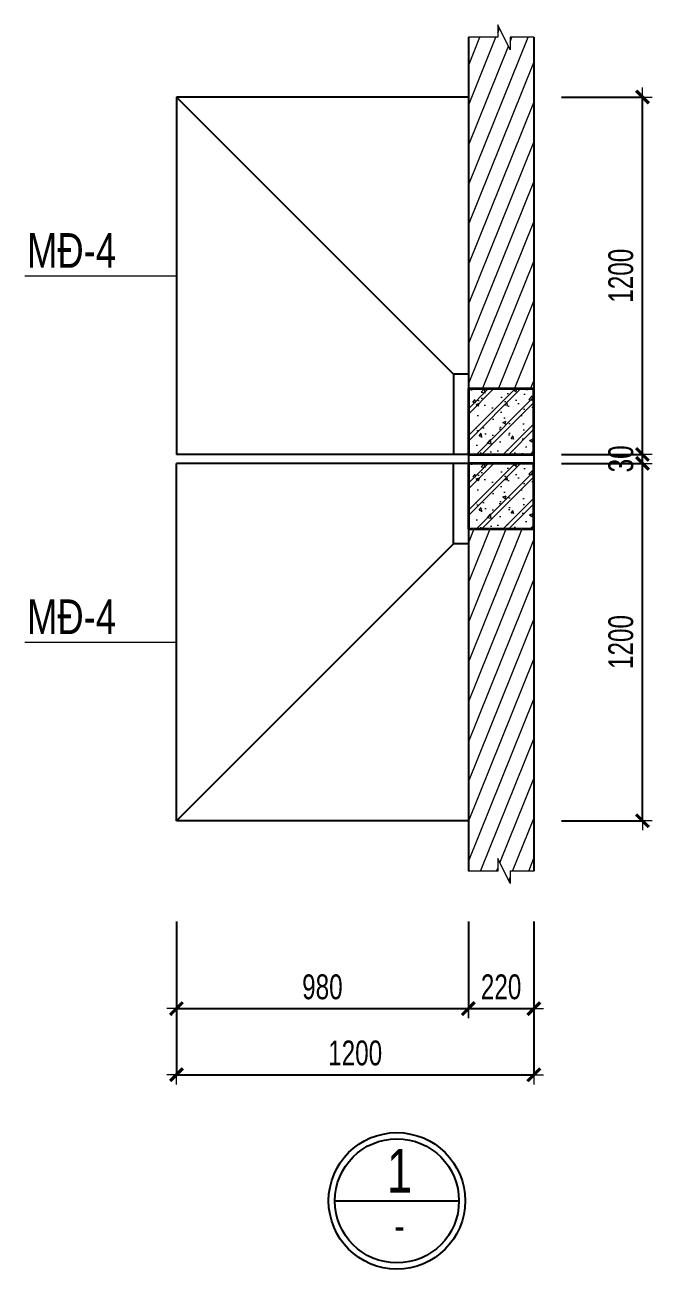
# Model space of a CAD drawing. Header units: millimetres. Extents: x 1360663 to 1465788, y -143522 to -69272.
# Drawn here: x 1432279 to 1438597, y -128562 to -116028 of the extents above; entities that cross this region are included whole.
import ezdxf
from ezdxf.enums import TextEntityAlignment as Align

# ---------------------------------------------------------------- set-up
doc = ezdxf.new("R2010")
doc.units = ezdxf.units.MM
doc.header["$MEASUREMENT"] = 0
doc.header["$PDMODE"] = 3
doc.layers.add('CDC.06.TEXT', color=2, linetype='Continuous')
for name, color, linetype, lineweight in [('CDC_02.DIM', 1, 'Continuous', 18), ('CDC_03.BORDER', 3, 'Continuous', 25), ('CDC_07.TEXTCOL', 3, 'Continuous', 18), ('CDC_09.COLUMN', 4, 'Continuous', 35), ('CDC_10.HATCH', 251, 'Continuous', 9), ('CDC_11.NOTE', 8, 'Continuous', 18)]:
    doc.layers.add(name, color=color, linetype=linetype, lineweight=lineweight)
doc.styles.add('1', font='arial.ttf', dxfattribs={"width": 0.7})
doc.styles.add('MIDTEXT', font='arial.ttf', dxfattribs={"width": 0.75, "height": 350})
doc.styles.add('SMTEXT', font='arial.ttf', dxfattribs={"width": 0.7})
doc.dimstyles.new('X3', dxfattribs={"dimtxt": 250, "dimasz": 0.8, "dimexe": 0, "dimexo": 0, "dimgap": 90, "dimtad": 1, "dimdec": 0, "dimlfac": 0.333333, "dimzin": 13, "dimdsep": 46, "dimtxsty": '1', "dimblk1": 'CHEO', "dimblk2": 'CHEO', "dimsah": 1, "dimcen": 0, "dimclrd": 256, "dimclre": 256, "dimclrt": 3, "dimadec": 0, "dimazin": 0, "dimtfac": 1, "dimtdec": 0, "dimtix": 1, "dimtmove": 2, "dimatfit": 3, "dimldrblk": 'CHEO', "dimfxl": 1, "dimtolj": 1, "dimtzin": 13, "dimarcsym": 0})
pattern_1 = [(68.015628, (-3526454.22, -152118.3), (-139.0928997, 56.153052), [])]

# ---------------------------------------------------------------- blocks, each defined once
blk = doc.blocks.new('CHEO')
at = {"layer": 'CDC_02.DIM'}
for points in [[(-121, 0), (121, 0)], [(0, 121), (0, -121)]]:
    blk.add_lwpolyline(points, dxfattribs=at)
at = {"layer": 'CDC_02.DIM', "color": 2, "const_width": 40}
blk.add_lwpolyline([(80, 80), (-80, -81)], dxfattribs=at)
blk = doc.blocks.new('*D356')
at = {"layer": 'CDC_02.DIM', "lineweight": -2, "transparency": 16777216}
for p, q in [((1433806, -125059), (1433806, -125938)), ((1436746, -125059), (1436746, -125938)), ((1433807, -125938), (1436745, -125938))]:
    blk.add_line(p, q, dxfattribs=at)
at = {"layer": 'Defpoints', "color": 0, "transparency": 16777216}
for p in [(1433806, -125059), (1436746, -125059), (1436746, -125938)]:
    blk.add_point(p, dxfattribs=at)
at = {"layer": 'CDC_02.DIM', "lineweight": -2, "transparency": 16777216, "xscale": 0.8, "yscale": 0.8, "zscale": 0.8, "rotation": 180}
blk.add_blockref('CHEO', (1433806, -125938), dxfattribs=at)
at = {"layer": 'CDC_02.DIM', "lineweight": -2, "transparency": 16777216, "xscale": 0.8, "yscale": 0.8, "zscale": 0.8}
blk.add_blockref('CHEO', (1436746, -125938), dxfattribs=at)
at = {"layer": 'CDC_02.DIM', "color": 3, "transparency": 16777216, "insert": (1435276, -125720), "char_height": 250, "attachment_point": 5, "style": '1'}
blk.add_mtext('\\A1;980', dxfattribs=at)
blk = doc.blocks.new('*D357')
at = {"layer": 'CDC_02.DIM', "lineweight": -2, "transparency": 16777216}
for p, q in [((1436746, -125059), (1436746, -125938)), ((1437406, -125059), (1437406, -125938)), ((1436747, -125938), (1437405, -125938))]:
    blk.add_line(p, q, dxfattribs=at)
at = {"layer": 'Defpoints', "color": 0, "transparency": 16777216}
for p in [(1436746, -125059), (1437406, -125059), (1437406, -125938)]:
    blk.add_point(p, dxfattribs=at)
at = {"layer": 'CDC_02.DIM', "lineweight": -2, "transparency": 16777216, "xscale": 0.8, "yscale": 0.8, "zscale": 0.8, "rotation": 180}
blk.add_blockref('CHEO', (1436746, -125938), dxfattribs=at)
at = {"layer": 'CDC_02.DIM', "lineweight": -2, "transparency": 16777216, "xscale": 0.8, "yscale": 0.8, "zscale": 0.8}
blk.add_blockref('CHEO', (1437406, -125938), dxfattribs=at)
at = {"layer": 'CDC_02.DIM', "color": 3, "transparency": 16777216, "insert": (1437076, -125720), "char_height": 250, "attachment_point": 5, "style": '1'}
blk.add_mtext('\\A1;220', dxfattribs=at)
blk = doc.blocks.new('*D358')
at = {"layer": 'CDC_02.DIM', "lineweight": -2, "transparency": 16777216}
for p, q in [((1433806, -125059), (1433806, -126604)), ((1437406, -125059), (1437406, -126604)), ((1433807, -126604), (1437405, -126604))]:
    blk.add_line(p, q, dxfattribs=at)
at = {"layer": 'Defpoints', "color": 0, "transparency": 16777216}
for p in [(1433806, -125059), (1437406, -125059), (1437406, -126604)]:
    blk.add_point(p, dxfattribs=at)
at = {"layer": 'CDC_02.DIM', "lineweight": -2, "transparency": 16777216, "xscale": 0.8, "yscale": 0.8, "zscale": 0.8, "rotation": 180}
blk.add_blockref('CHEO', (1433806, -126604), dxfattribs=at)
at = {"layer": 'CDC_02.DIM', "lineweight": -2, "transparency": 16777216, "xscale": 0.8, "yscale": 0.8, "zscale": 0.8}
blk.add_blockref('CHEO', (1437406, -126604), dxfattribs=at)
at = {"layer": 'CDC_02.DIM', "color": 3, "transparency": 16777216, "insert": (1435606, -126386), "char_height": 250, "attachment_point": 5, "style": '1'}
blk.add_mtext('\\A1;1200', dxfattribs=at)
blk = doc.blocks.new('*D359')
at = {"layer": 'CDC_02.DIM', "lineweight": -2, "transparency": 16777216}
for p, q in [((1437683, -120445), (1438500, -120445)), ((1438500, -124045), (1438500, -120446)), ((1437683, -124045), (1438500, -124045))]:
    blk.add_line(p, q, dxfattribs=at)
at = {"layer": 'Defpoints', "color": 0, "transparency": 16777216}
for p in [(1437683, -120445), (1438500, -120445), (1437683, -124045)]:
    blk.add_point(p, dxfattribs=at)
at = {"layer": 'CDC_02.DIM', "lineweight": -2, "transparency": 16777216, "xscale": 0.8, "yscale": 0.8, "zscale": 0.8}
for p, rotation in [((1438500, -120445), 90), ((1438500, -124045), 270)]:
    blk.add_blockref('CHEO', p, dxfattribs=dict(at, rotation=rotation))
at = {"layer": 'CDC_02.DIM', "color": 3, "transparency": 16777216, "insert": (1438283, -122245), "char_height": 250, "attachment_point": 5, "rotation": 90, "style": '1'}
blk.add_mtext('\\A1;1200', dxfattribs=at)
blk = doc.blocks.new('*D360')
at = {"layer": 'CDC_02.DIM', "lineweight": -2, "transparency": 16777216}
for p, q in [((1437683, -120355), (1438500, -120355)), ((1437683, -120445), (1438500, -120445)), ((1438500, -120355), (1438500, -120354)), ((1438500, -120445), (1438500, -120355)), ((1438500, -120446), (1438500, -120447))]:
    blk.add_line(p, q, dxfattribs=at)
at = {"layer": 'Defpoints', "color": 0, "transparency": 16777216}
for p in [(1437683, -120355), (1437683, -120445), (1438500, -120355)]:
    blk.add_point(p, dxfattribs=at)
at = {"layer": 'CDC_02.DIM', "lineweight": -2, "transparency": 16777216, "xscale": 0.8, "yscale": 0.8, "zscale": 0.8}
for p, rotation in [((1438500, -120355), 270), ((1438500, -120445), 90)]:
    blk.add_blockref('CHEO', p, dxfattribs=dict(at, rotation=rotation))
at = {"layer": 'CDC_02.DIM', "color": 3, "transparency": 16777216, "insert": (1438283, -120400), "char_height": 250, "attachment_point": 5, "rotation": 90, "style": '1'}
blk.add_mtext('\\A1;30', dxfattribs=at)
blk = doc.blocks.new('*D361')
at = {"layer": 'CDC_02.DIM', "lineweight": -2, "transparency": 16777216}
for p, q in [((1437683, -116755), (1438500, -116755)), ((1438500, -120355), (1438500, -116756)), ((1437683, -120355), (1438500, -120355))]:
    blk.add_line(p, q, dxfattribs=at)
at = {"layer": 'Defpoints', "color": 0, "transparency": 16777216}
for p in [(1437683, -116755), (1438500, -116755), (1437683, -120355)]:
    blk.add_point(p, dxfattribs=at)
at = {"layer": 'CDC_02.DIM', "lineweight": -2, "transparency": 16777216, "xscale": 0.8, "yscale": 0.8, "zscale": 0.8}
for p, rotation in [((1438500, -116755), 90), ((1438500, -120355), 270)]:
    blk.add_blockref('CHEO', p, dxfattribs=dict(at, rotation=rotation))
at = {"layer": 'CDC_02.DIM', "color": 3, "transparency": 16777216, "insert": (1438283, -118555), "char_height": 250, "attachment_point": 5, "rotation": 90, "style": '1'}
blk.add_mtext('\\A1;1200', dxfattribs=at)

msp = doc.modelspace()

# ---------------------------------------------------------------- hatches: boundary and pattern name
at = {"layer": 'CDC_10.HATCH'}
h = msp.add_hatch(dxfattribs=at)
h.set_pattern_fill('ANSI31', color=256, scale=1200, angle=23.01563, style=0)
h.set_pattern_definition(pattern_1)
h.paths.add_polyline_path([(1437406, -116153.1), (1437166.3, -116153.1), (1437166.3, -116277.9), (1437041.5, -116028.3), (1437041.5, -116153.1), (1436746, -116153.1), (1436746, -119695.4), (1437406, -119695.4)])
h = msp.add_hatch(dxfattribs=at)
h.set_pattern_fill('BT-01', color=256, scale=45, style=0, pattern_type=2)
h.set_pattern_definition([(50, (-3442292.5, -232795.78), (322.767082, -28.238461), [33.75, -371.25]), (355, (-3442292.5, -232795.78), (-62.4381, 338.48646), [27, -297]), (100.4514, (-3442265.6, -232798.13), (260.329222, 310.247794), [28.683085, -315.51395]), (46.1842, (-3442292.5, -232705.78), (480.258472, -74.483556), [50.625, -556.875]), (96.6356, (-3442252.47, -232712), (420.598217, 438.35304), [43.02463, -473.27085]), (351.1842, (-3442292.5, -232705.8), (420.597875, 438.35337), [40.5, -445.5]), (21, (-3442247.5, -232728.28), (268.608173, -181.178501), [33.75, -371.25]), (326, (-3442247.5, -232728.28), (109.4919, 326.31752), [27, -297]), (71.4514, (-3442225.1, -232743.38), (378.100183, 145.138724), [28.683085, -315.51395]), (37.5, (-3442292.49, -232795.78), (5.471935, 149.8022342), [0, -293.4, 0, -301.5, 0, -298.125]), (7.5, (-3442292.49, -232795.78), (118.381292, 177.4852703), [0, -171.9, 0, -286.65, 0, -113.625]), (327.5, (-3442392.84, -232795.78), (240.2200963, -10.1496923), [0, -112.5, 0, -351, 0, -465.75]), (317.5, (-3442437.84, -232795.78), (262.433776, 45.047242), [0, -146.25, 0, -233.1, 0, -330.75]), (45, (-3442292.49, -232795.78), (-135.234172, 135.234172), []), (45, (-3442292.49, -232740.65), (-135.234172, 135.234172), [])])
h.paths.add_polyline_path([(1436746, -120355.4), (1437406, -120355.4), (1437406, -119695.4), (1436746, -119695.4)])
h = msp.add_hatch(dxfattribs=at)
h.set_pattern_fill('BT-01', color=256, scale=45, style=0, pattern_type=2)
h.set_pattern_definition([(50, (-3442292.4, -233545.78), (322.767082, -28.238461), [33.75, -371.25]), (355, (-3442292.4, -233545.78), (-62.4381, 338.48646), [27, -297]), (100.4514, (-3442265.5, -233548.13), (260.329222, 310.247794), [28.683085, -315.51395]), (46.1842, (-3442292.4, -233455.78), (480.258472, -74.483556), [50.625, -556.875]), (96.6356, (-3442252.4, -233462), (420.598217, 438.35304), [43.02463, -473.27085]), (351.1842, (-3442292.4, -233455.8), (420.597875, 438.35337), [40.5, -445.5]), (21, (-3442247.4, -233478.28), (268.608173, -181.178501), [33.75, -371.25]), (326, (-3442247.4, -233478.28), (109.4919, 326.31752), [27, -297]), (71.4514, (-3442225.02, -233493.38), (378.100183, 145.138724), [28.683085, -315.51395]), (37.5, (-3442292.4, -233545.78), (5.471935, 149.8022342), [0, -293.4, 0, -301.5, 0, -298.125]), (7.5, (-3442292.4, -233545.78), (118.381292, 177.4852703), [0, -171.9, 0, -286.65, 0, -113.625]), (327.5, (-3442392.75, -233545.78), (240.2200963, -10.1496923), [0, -112.5, 0, -351, 0, -465.75]), (317.5, (-3442437.75, -233545.78), (262.433776, 45.047242), [0, -146.25, 0, -233.1, 0, -330.75]), (45, (-3442292.4, -233545.78), (-135.234172, 135.234172), []), (45, (-3442292.4, -233490.65), (-135.234172, 135.234172), [])])
h.paths.add_polyline_path([(1436746.1, -121105.4), (1437406.1, -121105.4), (1437406.1, -120445.4), (1436746.1, -120445.4)])
h = msp.add_hatch(dxfattribs=at)
h.set_pattern_fill('ANSI31', color=256, scale=1200, angle=23.01563, style=0)
h.set_pattern_definition(pattern_1)
h.paths.add_polyline_path([(1437166.3, -124651.2), (1437166.3, -124551.8), (1437406.1, -124551.8), (1437406.1, -121105.4), (1436746, -121105.4), (1436746, -124551.8), (1437041.5, -124551.8), (1437041.5, -124427), (1437153.6, -124651.2)])

# ---------------------------------------------------------------- linework, layer by layer
at = {"layer": 'CDC.06.TEXT'}
msp.add_line((1435401.4, -127874.5), (1436651.4, -127874.5), dxfattribs=at)
for radius in [687.5, 625]:
    msp.add_circle((1436026.4, -127874.5), radius, dxfattribs=at)
at = {"layer": 'CDC_02.DIM'}
for points in [[(1437406, -116153.1), (1437166.3, -116153.1), (1437166.3, -116277.9), (1437041.5, -116028.3), (1437041.5, -116153.1), (1436746, -116153.1)], [(1437406, -124551.8), (1437166.3, -124551.8), (1437166.3, -124676.6), (1437041.5, -124427), (1437041.5, -124551.8), (1436746, -124551.8)]]:
    msp.add_lwpolyline(points, dxfattribs=at)
at = {"layer": 'CDC_03.BORDER'}
for p, q in [((1437406, -116153.1), (1437406, -124551.8)), ((1433806.1, -116755.4), (1433806.1, -120355.4)), ((1436746.1, -116755.4), (1433806.1, -116755.4)), ((1436596, -119545.4), (1433806.1, -116755.4)), ((1436746.1, -120355.4), (1433806.1, -120355.4)), ((1433806.1, -124045.4), (1433806.1, -120445.4)), ((1436746.1, -120445.4), (1433806.1, -120445.4)), ((1436596, -121255.4), (1433806.1, -124045.4)), ((1436746.1, -124045.4), (1433806.1, -124045.4))]:
    msp.add_line(p, q, dxfattribs=at)
msp.add_lwpolyline([(1436746, -116153.1), (1436746, -124551.8)], dxfattribs=at)
at = {"layer": 'CDC_03.BORDER', "flags": 128}
for points in [[(1436746, -119545.4), (1436596, -119545.4), (1436596, -120355.4)], [(1436746, -121255.4), (1436596, -121255.4), (1436596, -120445.4)]]:
    msp.add_lwpolyline(points, dxfattribs=at)
at = {"layer": 'CDC_09.COLUMN', "flags": 128}
for points in [[(1436746, -120355.4), (1437406, -120355.4), (1437406, -119695.4), (1436746, -119695.4)], [(1436746.1, -121105.4), (1437406.1, -121105.4), (1437406.1, -120445.4), (1436746.1, -120445.4)]]:
    msp.add_lwpolyline(points, close=True, dxfattribs=at)
at = {"layer": 'CDC_11.NOTE', "linetype": 'Continuous'}
for points in [[(1432279.2, -118555.4), (1433806.1, -118555.4), (1433806.1, -118555.4)], [(1432279.2, -122245.4), (1433806.1, -122245.4), (1433806.1, -122245.4)]]:
    msp.add_lwpolyline(points, dxfattribs=at)

# ---------------------------------------------------------------- texts
at = {"layer": 'CDC.06.TEXT', "style": 'SMTEXT', "width": 0.75}
for s, height, p in [('1', 437.5, (1436052.3, -127571.7)), ('-', 312.5, (1436052.3, -128122.6))]:
    msp.add_text(s, height=height, dxfattribs=at).set_placement(p, align=Align.MIDDLE_CENTER)
at = {"layer": 'CDC_07.TEXTCOL', "linetype": 'Continuous', "style": 'MIDTEXT', "width": 0.75}
for p in [(1432748.9, -118300.4), (1432748.9, -121990.4)]:
    msp.add_text('MĐ-4', height=350, rotation=0, dxfattribs=at).set_placement(p, align=Align.MIDDLE)

# ---------------------------------------------------------------- dimensions: what is measured, and where the dimension line sits
at = {"layer": 'CDC_02.DIM'}
for base, p1, p2, picture, middle in [((1438500.4, -116755.4), (1437682.8, -120355.4), (1437682.8, -116755.4), '*D361', (1438282.7, -118555.4)), ((1438500.4, -120355.4), (1437682.8, -120445.4), (1437682.8, -120355.4), '*D360', (1438282.6, -120400.4)), ((1438500.4, -120445.4), (1437682.8, -124045.4), (1437682.8, -120445.4), '*D359', (1438282.7, -122245.4))]:
    dim = msp.add_linear_dim(base=base, p1=p1, p2=p2, angle=90, dimstyle='X3', dxfattribs=at)
    dim.commit()
    dim.dimension.update_dxf_attribs({"geometry": picture, "text_midpoint": middle})
for base, p1, p2, picture, middle in [((1436746, -125937.9), (1433806.1, -125058.7), (1436746, -125058.7), '*D356', (1435276, -125720.3)), ((1437406, -126604.1), (1433806.1, -125058.7), (1437406, -125058.7), '*D358', (1435606, -126386.4)), ((1437406, -125937.9), (1436746, -125058.7), (1437406, -125058.7), '*D357', (1437076, -125720.3))]:
    dim = msp.add_linear_dim(base=base, p1=p1, p2=p2, dimstyle='X3', dxfattribs=at)
    dim.commit()
    dim.dimension.update_dxf_attribs({"geometry": picture, "text_midpoint": middle})

doc.saveas('drawing.dxf')
